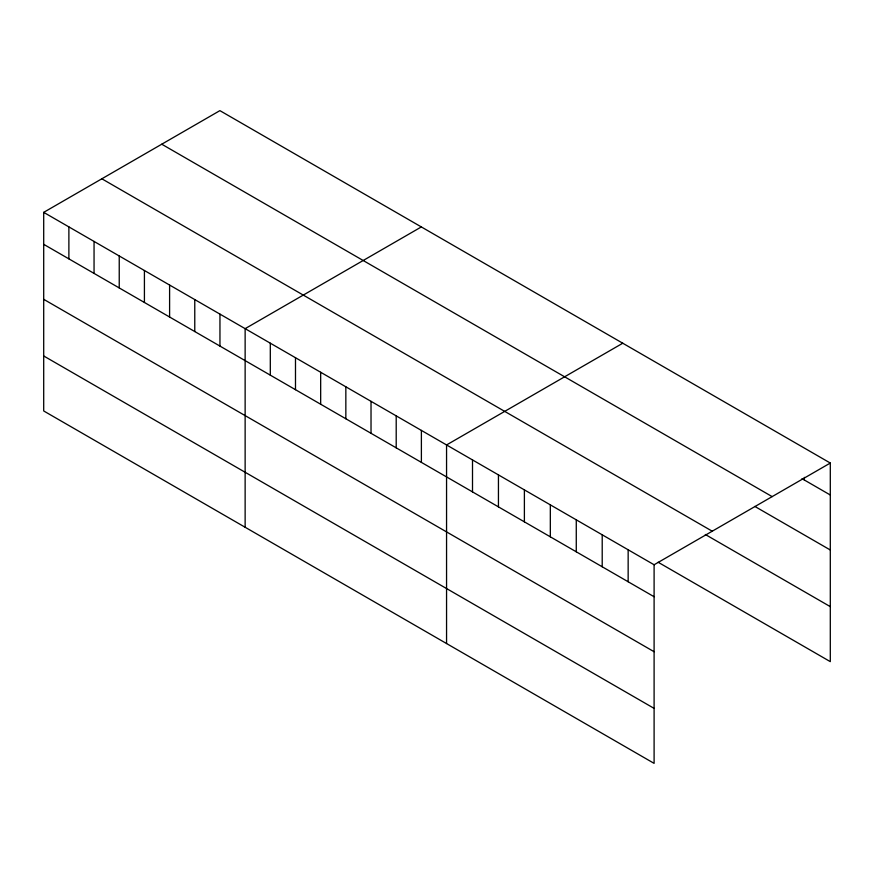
<?xml version="1.0" encoding="UTF-8"?>
<svg xmlns="http://www.w3.org/2000/svg" width="874" height="874" viewBox="0 0 874 874"><rect width="100%" height="100%" fill="white"/><g stroke="black" fill="none" stroke-linecap="round" stroke-linejoin="round"><path stroke-width="1.31" d="M43.7 212.36L654.102 564.768L654.102 763.363L43.7 410.955L43.7 212.36L219.898 110.637L830.3 463.045L830.3 661.64L658.144 562.244M421.334 226.934L245.135 328.657L245.135 527.251M622.769 343.22L446.559 444.953L446.559 643.548M654.102 564.768L830.3 463.045M802.004 478.657L830.3 495.001M161.756 144.21L772.157 496.618M754.83 506.417L830.3 549.986M101.843 178.788L712.244 531.206M705.307 534.484L830.3 606.643M43.7 244.327L654.102 596.734M43.7 299.312L654.102 651.72M43.7 355.969L654.102 708.377M804.353 477.357L804.353 480.023M628.155 549.801L628.155 581.756M602.208 534.822L602.208 566.778M576.272 519.844L576.272 551.8M550.325 504.866L550.325 536.822M524.389 489.888L524.389 521.844M498.442 474.91L498.442 506.865M472.506 459.932L472.506 491.887M421.388 430.412L421.388 462.379M396.206 415.882L396.206 447.838M371.024 401.341L371.024 433.296M345.842 386.811L345.842 418.766M320.671 372.269L320.671 404.225M295.488 357.728L295.488 389.695M270.306 343.198L270.306 375.154M219.953 314.127L219.953 346.082M194.771 299.585L194.771 331.541M169.6 285.044L169.6 317.011M144.418 270.514L144.418 302.47M119.235 255.973L119.235 287.928M94.053 241.442L94.053 273.398M68.882 226.901L68.882 258.857"/></g></svg>
